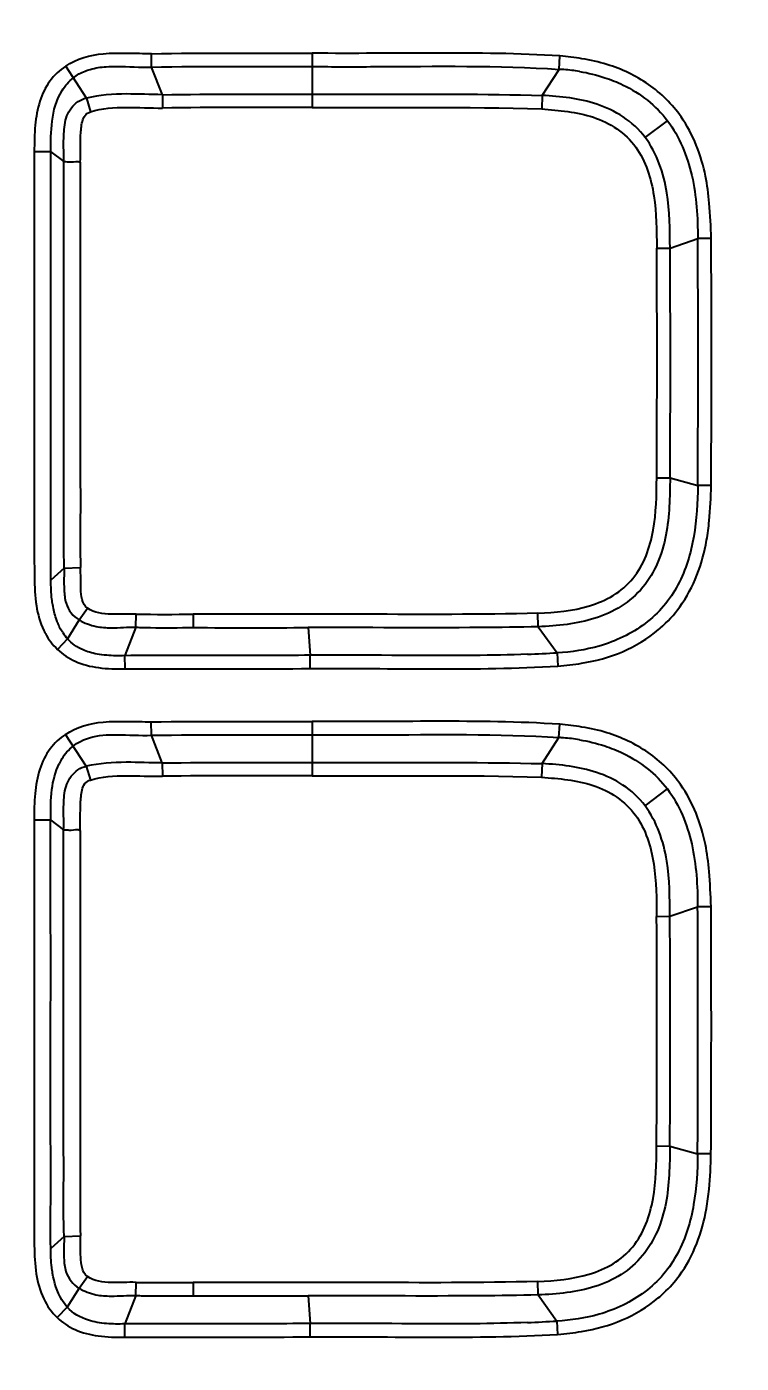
# Model space of a CAD drawing. Header units: millimetres. Extents: x 7426 to 8300, y 123 to 421.
# Drawn here: x 8011.42 to 8014.79, y 330.72 to 337.02 of the extents above; entities that cross this region are included whole.
import ezdxf

# ---------------------------------------------------------------- set-up
doc = ezdxf.new("R2010")
doc.units = ezdxf.units.MM
doc.layers.add('20_ALL_FEATURES', color=7, linetype='Continuous')
doc.layers.add('多重引线', color=7, linetype='Continuous')
doc.styles.add('微软雅黑', font='msyh.ttc')
doc.dimstyles.new('尺寸标注_1_4比例', dxfattribs={"dimtxt": 2.1, "dimasz": 1.7, "dimexe": 0.5, "dimexo": 0.4, "dimgap": 0.5, "dimtad": 1, "dimdec": 1, "dimlfac": 4, "dimdsep": 46, "dimtxsty": '微软雅黑', "dimcen": 0.09, "dimadec": 0, "dimazin": 0, "dimtp": 0.01, "dimtm": 0.01, "dimtfac": 1, "dimtdec": 1, "dimtofl": 0, "dimtmove": 0, "dimatfit": 3, "dimfxl": 1, "dimtolj": 1, "dimarcsym": 0})

# ---------------------------------------------------------------- blocks, each defined once
blk = doc.blocks.new('*D890')
at = {"layer": 'Defpoints', "color": 0}
for p in [(8010.9443, 360.1863), (8006.63, 320.4735), (8032.781, 320.4735)]:
    blk.add_point(p, dxfattribs=at)
at = {"layer": '多重引线', "color": 0, "lineweight": -2}
for p, q in [((8011.3443, 360.1863), (8033.281, 360.1863)), ((8032.781, 358.4863), (8032.781, 322.1735)), ((8007.03, 320.4735), (8033.281, 320.4735))]:
    blk.add_line(p, q, dxfattribs=at)
at = {"layer": '多重引线', "color": 0}
for points in [[(8033.0643, 358.4863), (8032.4976, 358.4863), (8032.781, 360.1863)], [(8032.4976, 322.1735), (8033.0643, 322.1735), (8032.781, 320.4735)]]:
    blk.add_solid(points, dxfattribs=at)
at = {"layer": '多重引线', "color": 0, "insert": (8031.1896, 340.3299), "char_height": 2.1, "attachment_point": 5, "rotation": 90, "style": '微软雅黑'}
blk.add_mtext('\\A1;158.9', dxfattribs=at)

msp = doc.modelspace()

# ---------------------------------------------------------------- linework, layer by layer
at = {"layer": '20_ALL_FEATURES', "color": 7, "linetype": 'Continuous'}
for p, q in [((8012.0108, 336.8252), (8012.0096, 336.8884)), ((8012.7681, 336.8906), (8012.7677, 336.6343)), ((8011.7038, 336.6791), (8011.606, 336.8295)), ((8012.0618, 336.695), (8012.0108, 336.8252)), ((8013.9314, 336.8144), (8013.9352, 336.8776)), ((8013.8515, 336.6917), (8013.9314, 336.8144)), ((8012.0618, 336.695), (8012.0628, 336.6322)), ((8011.7038, 336.6791), (8011.7232, 336.6147)), ((8013.8515, 336.6917), (8013.8494, 336.6278)), ((8014.3371, 336.4931), (8014.4424, 336.5723)), ((8011.5293, 336.4256), (8011.4579, 336.4256)), ((8011.5358, 336.4256), (8011.5293, 336.4256)), ((8011.5358, 336.4256), (8011.5969, 336.3797)), ((8014.4544, 335.9723), (8014.5851, 336.0171)), ((8014.6481, 336.0174), (8014.5851, 336.0171)), ((8014.3916, 335.972), (8014.4544, 335.9723)), ((8014.3915, 334.8902), (8014.4543, 334.8899)), ((8014.4543, 334.8899), (8014.5848, 334.8537)), ((8014.6479, 334.8534), (8014.5848, 334.8537)), ((8011.5991, 334.464), (8011.5361, 334.4068)), ((8011.5991, 334.464), (8011.6759, 334.4664)), ((8011.6701, 334.2197), (8011.709, 334.2752)), ((8011.9368, 334.1856), (8011.9384, 334.2475)), ((8012.2073, 334.2464), (8012.2072, 334.1836)), ((8013.8334, 334.1879), (8013.8315, 334.2518)), ((8011.6701, 334.2197), (8011.6143, 334.1307)), ((8011.9368, 334.1856), (8011.8848, 334.0516)), ((8012.7494, 334.1836), (8012.7581, 334.0535)), ((8013.8334, 334.1879), (8013.9218, 334.0651)), ((8011.6143, 334.1307), (8011.5671, 334.0813)), ((8011.8856, 333.9891), (8011.8848, 334.0516)), ((8012.7586, 333.9904), (8012.7581, 334.0535)), ((8013.9218, 334.0651), (8013.9254, 334.002)), ((8012.0101, 333.6762), (8012.0089, 333.7394)), ((8012.7674, 333.7416), (8012.767, 333.4853)), ((8011.7031, 333.5301), (8011.6052, 333.6805)), ((8012.0611, 333.546), (8012.0101, 333.6762)), ((8013.9306, 333.6654), (8013.9345, 333.7286)), ((8013.8508, 333.5427), (8013.9306, 333.6654)), ((8012.0611, 333.546), (8012.0621, 333.4832)), ((8011.7031, 333.5301), (8011.7225, 333.4656)), ((8013.8508, 333.5427), (8013.8487, 333.4788)), ((8014.3364, 333.3441), (8014.4417, 333.4233)), ((8011.5351, 333.2766), (8011.4572, 333.2766)), ((8011.5351, 333.2766), (8011.5962, 333.2307)), ((8014.4537, 332.8233), (8014.5843, 332.8681)), ((8014.6473, 332.8684), (8014.5843, 332.8681)), ((8014.3908, 332.823), (8014.4536, 332.8233)), ((8014.3908, 331.7412), (8014.4536, 331.7409)), ((8014.4536, 331.7409), (8014.5841, 331.7047)), ((8014.6471, 331.7043), (8014.5841, 331.7047)), ((8011.5984, 331.315), (8011.5354, 331.2578)), ((8011.5984, 331.315), (8011.6752, 331.3173)), ((8011.6694, 331.0707), (8011.7083, 331.1262)), ((8011.9361, 331.0366), (8011.9377, 331.0985)), ((8012.2066, 331.0974), (8012.2065, 331.0346)), ((8013.8326, 331.0389), (8013.8308, 331.1028)), ((8011.6694, 331.0707), (8011.6136, 330.9817)), ((8011.9361, 331.0366), (8011.8841, 330.9025)), ((8012.7487, 331.0346), (8012.7574, 330.9045)), ((8013.8326, 331.0389), (8013.921, 330.9161)), ((8011.6136, 330.9817), (8011.5663, 330.9323)), ((8011.8849, 330.8401), (8011.8841, 330.9025)), ((8012.7579, 330.8414), (8012.7574, 330.9045)), ((8013.921, 330.9161), (8013.9246, 330.8529))]:
    msp.add_line(p, q, dxfattribs=at)
for centre, radius, start, end in [((8013.8908, 335.9567), 0.8587, 85.8203, 87.29212), ((8013.8923, 335.9749), 0.8404, 80.70501, 85.83523), ((7905.7557, 335.4581), 108.8308, 359.681813, 0.294286), ((7907.5007, 335.4542), 107.1489, 359.678732, 0.301188), ((7913.4346, 335.4386), 100.9584, 359.688775, 0.302706), ((7915.1585, 335.4339), 99.2974, 359.686072, 0.310668), ((8012.4745, 461.8109), 127.6276, 269.880017, 270.123433), ((8013.9868, 334.6644), 0.641, 310.19805, 311.09698), ((8011.8091, 334.318), 0.34, 205.77679, 208.39782), ((8011.8009, 334.2958), 0.2491, 213.0387, 221.5007), ((8013.5393, 340.3842), 6.3306, 272.20462, 273.4636), ((8013.8901, 332.8077), 0.8587, 85.8239, 87.29212), ((8013.8916, 332.8261), 0.8402, 80.65546, 85.83919), ((8011.8034, 333.4311), 0.254, 148.02937, 154.06853), ((7905.755, 332.3091), 108.8308, 359.681813, 0.294286), ((7907.5, 332.3051), 107.1489, 359.678732, 0.301188), ((7913.4339, 332.2896), 100.9584, 359.688775, 0.302706), ((7915.1577, 332.2849), 99.2974, 359.686072, 0.310668), ((8012.4738, 458.6619), 127.6276, 269.880017, 270.123433), ((8013.9889, 331.512), 0.6365, 310.09298, 313.2536), ((8013.5386, 337.2339), 6.3293, 272.20704, 273.46368)]:
    msp.add_arc(centre, radius, start, end, dxfattribs=at)
for points, knots in [([(7985.2818, 358.8617), (7987.3311, 358.8617), (7990.4049, 358.8617), (7994.5034, 358.8617), (7997.5773, 358.8617), (8000.6511, 358.8617), (8003.725, 358.8617), (8006.2865, 358.8617), (8008.3359, 358.8617), (8009.8728, 358.8618), (8011.4098, 358.8611), (8012.9461, 358.8568), (8014.2302, 358.8343), (8015.2451, 358.6877), (8015.977, 358.4318), (8016.569, 357.9158), (8016.9147, 357.2177), (8017.0858, 356.4657), (8017.1526, 355.6989), (8017.1711, 354.9311), (8017.1822, 353.9068), (8017.1919, 352.1137), (8017.1883, 349.5521), (8017.1895, 346.4779), (8017.1892, 343.404), (8017.1893, 340.3302), (8017.1892, 337.2563), (8017.1895, 334.1825), (8017.1883, 331.109), (8017.1918, 328.5471), (8017.1823, 326.7538), (8017.171, 325.7289), (8017.1528, 324.9615), (8017.0854, 324.1956), (8016.9157, 323.444), (8016.5692, 322.7465), (8015.9773, 322.227), (8015.2418, 321.9722), (8014.2278, 321.8261), (8012.9449, 321.8036), (8011.4103, 321.7992), (8009.8725, 321.7986), (8008.3359, 321.7987), (8006.2865, 321.7986), (8003.725, 321.7987), (8000.6511, 321.7987), (7997.5773, 321.7987), (7994.5034, 321.7987), (7990.4049, 321.7987), (7987.3311, 321.7987), (7985.2818, 321.7987)], [0, 0, 0, 0, 0.062517, 0.093776, 0.125034, 0.156293, 0.187552, 0.21881, 0.23444, 0.250071, 0.265698, 0.281326, 0.296961, 0.304806, 0.312556, 0.320276, 0.32808, 0.335905, 0.343705, 0.351523, 0.359333, 0.374956, 0.406226, 0.437483, 0.468742, 0.5, 0.531259, 0.562517, 0.593774, 0.625025, 0.640673, 0.648483, 0.656295, 0.664089, 0.671906, 0.679693, 0.687443, 0.695242, 0.703089, 0.718652, 0.73431, 0.749928, 0.765561, 0.781189, 0.812448, 0.843707, 0.874966, 0.906224, 0.937483, 1, 1, 1, 1]), ([(8011.7832, 336.8879), (8011.8208, 336.8915), (8011.8965, 336.8905), (8011.9719, 336.8899), (8012.0096, 336.8884)], [0, 0, 0, 0, 0.500011, 1, 1, 1, 1]), ([(8011.606, 336.8295), (8011.5769, 336.8107), (8011.5254, 336.7616), (8011.4951, 336.6979), (8011.4844, 336.6649)], [0, 0, 0, 0, 0.499823, 1, 1, 1, 1]), ([(8011.6974, 336.8064), (8011.7051, 336.8094), (8011.7374, 336.8203), (8011.7715, 336.8252), (8011.7972, 336.8269)], [0, 0, 0, 0, 0.242486, 1, 1, 1, 1]), ([(8011.7972, 336.8269), (8011.8138, 336.8281), (8011.8851, 336.8291), (8011.9562, 336.8235), (8012.0108, 336.8253)], [0, 0, 0, 0, 0.232943, 1, 1, 1, 1]), ([(8012.7679, 336.8278), (8012.8654, 336.8265), (8013.2532, 336.8269), (8013.6417, 336.8334), (8013.9314, 336.8144)], [0, 0, 0, 0, 0.25158, 1, 1, 1, 1]), ([(8014.5062, 336.5907), (8014.4651, 336.65), (8014.359, 336.7534), (8014.2261, 336.8161), (8014.157, 336.8373)], [0, 0, 0, 0, 0.499662, 1, 1, 1, 1]), ([(8014.1473, 336.7751), (8014.1765, 336.7655), (8014.2882, 336.7208), (8014.3884, 336.6438), (8014.4424, 336.5723)], [0, 0, 0, 0, 0.255571, 1, 1, 1, 1]), ([(8012.0618, 336.695), (8012.0053, 336.6948), (8011.8859, 336.7025), (8011.7654, 336.6928), (8011.7038, 336.6791)], [0, 0, 0, 0, 0.472731, 1, 1, 1, 1]), ([(8012.7679, 336.6971), (8012.8578, 336.6966), (8013.2191, 336.6968), (8013.5804, 336.6991), (8013.8515, 336.6917)], [0, 0, 0, 0, 0.249076, 1, 1, 1, 1]), ([(8011.5969, 336.3797), (8011.5983, 336.3941), (8011.597, 336.4231), (8011.5952, 336.4665), (8011.598, 336.5099), (8011.6001, 336.5531), (8011.6096, 336.5959), (8011.6375, 336.6461), (8011.676, 336.6738), (8011.7038, 336.6791)], [0, 0, 0, 0, 0.125824, 0.251629, 0.377488, 0.503337, 0.628761, 0.753821, 1, 1, 1, 1]), ([(8014.3371, 336.4931), (8014.3086, 336.5311), (8014.2382, 336.596), (8014.0726, 336.6723), (8013.9382, 336.6872), (8013.8515, 336.6917)], [0, 0, 0, 0, 0.263502, 0.518565, 1, 1, 1, 1]), ([(8011.6744, 336.3772), (8011.6757, 336.3985), (8011.6753, 336.4411), (8011.6755, 336.4943), (8011.6784, 336.5369), (8011.6835, 336.5682), (8011.6937, 336.5996), (8011.7133, 336.6114), (8011.7232, 336.6147)], [0, 0, 0, 0, 0.251045, 0.501422, 0.626834, 0.752343, 0.877069, 1, 1, 1, 1]), ([(8013.8494, 336.6278), (8013.9313, 336.6213), (8014.0567, 336.6114), (8014.2073, 336.5396), (8014.3284, 336.4236), (8014.3899, 336.2175), (8014.3914, 336.0543), (8014.3916, 335.972)], [0, 0, 0, 0, 0.250246, 0.37562, 0.500723, 0.74951, 1, 1, 1, 1]), ([(8014.4424, 336.5723), (8014.4992, 336.497), (8014.5739, 336.3106), (8014.585, 336.1163), (8014.5851, 336.0171)], [0, 0, 0, 0, 0.487422, 1, 1, 1, 1]), ([(8014.4544, 335.9723), (8014.4533, 336.0593), (8014.4542, 336.2393), (8014.3929, 336.4184), (8014.3371, 336.4931)], [0, 0, 0, 0, 0.482658, 1, 1, 1, 1]), ([(8011.4579, 336.4256), (8011.4579, 336.2474), (8011.4579, 335.8909), (8011.458, 335.4453), (8011.4579, 335.0888), (8011.4581, 334.8216), (8011.4578, 334.5991), (8011.458, 334.421), (8011.4609, 334.3314), (8011.4678, 334.287)], [0, 0, 0, 0, 0.250009, 0.500018, 0.625019, 0.750011, 0.874759, 0.937013, 1, 1, 1, 1]), ([(8011.536, 334.4068), (8011.5352, 334.4902), (8011.5362, 334.6578), (8011.5355, 334.9938), (8011.536, 335.5834), (8011.5358, 336.0887), (8011.5358, 336.4256)], [0, 0, 0, 0, 0.123912, 0.249035, 0.499343, 1, 1, 1, 1]), ([(8011.5994, 334.464), (8011.5957, 334.5448), (8011.5976, 334.7056), (8011.5963, 335.0255), (8011.597, 335.4238), (8011.5967, 335.9018), (8011.5968, 336.2204), (8011.5968, 336.3797)], [0, 0, 0, 0, 0.126707, 0.251512, 0.501032, 0.750519, 1, 1, 1, 1]), ([(8011.5969, 336.3797), (8011.6022, 336.3796), (8011.6138, 336.3797), (8011.6393, 336.3758), (8011.6614, 336.383), (8011.6744, 336.3772)], [0, 0, 0, 0, 0.204696, 0.44888, 1, 1, 1, 1]), ([(8011.6746, 336.3772), (8011.6746, 336.2181), (8011.6746, 335.8999), (8011.6748, 335.4226), (8011.6742, 335.0247), (8011.6754, 334.706), (8011.6737, 334.5463), (8011.6761, 334.4664)], [0, 0, 0, 0, 0.249791, 0.499573, 0.749397, 0.874386, 1, 1, 1, 1]), ([(8013.8315, 334.2518), (8013.9131, 334.2547), (8014.0371, 334.2665), (8014.1897, 334.3297), (8014.317, 334.4383), (8014.389, 334.6429), (8014.3907, 334.8074), (8014.3915, 334.8902)], [0, 0, 0, 0, 0.248858, 0.373488, 0.497632, 0.747645, 1, 1, 1, 1]), ([(8014.4543, 334.8899), (8014.4531, 334.7996), (8014.4518, 334.6193), (8014.3658, 334.3989), (8014.2277, 334.2783), (8014.0606, 334.2047), (8013.9235, 334.192), (8013.8334, 334.1879)], [0, 0, 0, 0, 0.250563, 0.499238, 0.624488, 0.749781, 1, 1, 1, 1]), ([(8014.5848, 334.8537), (8014.5844, 334.7735), (8014.5758, 334.6128), (8014.5172, 334.4171), (8014.4277, 334.2823), (8014.3095, 334.1721), (8014.1976, 334.1193), (8014.1208, 334.097)], [0, 0, 0, 0, 0.250287, 0.499923, 0.625248, 0.750472, 1, 1, 1, 1]), ([(8011.5991, 334.464), (8011.5994, 334.4481), (8011.5971, 334.4142), (8011.5982, 334.3588), (8011.6038, 334.2859), (8011.6404, 334.2352), (8011.6701, 334.2197)], [0, 0, 0, 0, 0.178999, 0.38157, 0.62332, 1, 1, 1, 1]), ([(8011.709, 334.2752), (8011.6953, 334.2839), (8011.6802, 334.3175), (8011.6757, 334.3826), (8011.677, 334.433), (8011.6759, 334.4664)], [0, 0, 0, 0, 0.24563, 0.496962, 1, 1, 1, 1]), ([(8011.5448, 334.2905), (8011.5433, 334.2997), (8011.5378, 334.3382), (8011.5364, 334.3772), (8011.5361, 334.4068)], [0, 0, 0, 0, 0.239225, 1, 1, 1, 1]), ([(8011.5677, 334.2069), (8011.5651, 334.2134), (8011.555, 334.2406), (8011.5484, 334.2689), (8011.5448, 334.2905)], [0, 0, 0, 0, 0.242009, 1, 1, 1, 1]), ([(8011.9384, 334.2475), (8011.8994, 334.2487), (8011.8234, 334.2427), (8011.7406, 334.2531), (8011.709, 334.2752)], [0, 0, 0, 0, 0.503424, 1, 1, 1, 1]), ([(8013.8315, 334.2519), (8013.5607, 334.244), (8013.0192, 334.2481), (8012.4778, 334.2461), (8012.2073, 334.2464)], [0, 0, 0, 0, 0.500316, 1, 1, 1, 1]), ([(8011.6701, 334.2197), (8011.6943, 334.2054), (8011.7439, 334.1862), (8011.8352, 334.1804), (8011.8978, 334.1865), (8011.9368, 334.1856)], [0, 0, 0, 0, 0.309637, 0.570341, 1, 1, 1, 1]), ([(8011.9368, 334.1856), (8011.9596, 334.1846), (8012.0497, 334.1823), (8012.1398, 334.1837), (8012.2072, 334.1836)], [0, 0, 0, 0, 0.252541, 1, 1, 1, 1]), ([(8013.8334, 334.1879), (8013.7428, 334.1859), (8013.3815, 334.181), (8013.0201, 334.1843), (8012.7494, 334.1836)], [0, 0, 0, 0, 0.250782, 1, 1, 1, 1]), ([(8014.0376, 334.016), (8014.1033, 334.0269), (8014.2337, 334.061), (8014.3495, 334.1318), (8014.4005, 334.1748)], [0, 0, 0, 0, 0.499766, 1, 1, 1, 1]), ([(8011.7178, 334.0676), (8011.7076, 334.0707), (8011.6693, 334.0844), (8011.634, 334.108), (8011.6143, 334.1307)], [0, 0, 0, 0, 0.261263, 1, 1, 1, 1]), ([(8012.7581, 334.0534), (8012.613, 334.0521), (8012.395, 334.0529), (8012.1039, 334.0522), (8011.958, 334.053), (8011.8848, 334.0514)], [0, 0, 0, 0, 0.498758, 0.748613, 1, 1, 1, 1]), ([(8013.7828, 334.0583), (8013.6979, 334.055), (8013.3564, 334.0479), (8013.0147, 334.0557), (8012.7581, 334.0535)], [0, 0, 0, 0, 0.248762, 1, 1, 1, 1]), ([(8011.8856, 333.9891), (8011.9585, 333.9901), (8012.2495, 333.9895), (8012.5405, 333.9889), (8012.7586, 333.9906)], [0, 0, 0, 0, 0.250464, 1, 1, 1, 1]), ([(8011.7825, 333.7389), (8011.8201, 333.7425), (8011.8958, 333.7415), (8011.9712, 333.7408), (8012.0089, 333.7394)], [0, 0, 0, 0, 0.500011, 1, 1, 1, 1]), ([(8011.6411, 333.6253), (8011.6516, 333.6338), (8011.6983, 333.6641), (8011.7548, 333.6751), (8011.7965, 333.6779)], [0, 0, 0, 0, 0.243959, 1, 1, 1, 1]), ([(8011.7965, 333.6779), (8011.8131, 333.6791), (8011.8843, 333.6801), (8011.9555, 333.6745), (8012.0101, 333.6762)], [0, 0, 0, 0, 0.232943, 1, 1, 1, 1]), ([(8012.7671, 333.6788), (8012.8647, 333.6775), (8013.2525, 333.6779), (8013.641, 333.6844), (8013.9306, 333.6654)], [0, 0, 0, 0, 0.25158, 1, 1, 1, 1]), ([(8014.5041, 333.4437), (8014.463, 333.5025), (8014.3572, 333.6049), (8014.225, 333.6672), (8014.1563, 333.6883)], [0, 0, 0, 0, 0.499673, 1, 1, 1, 1]), ([(8014.1465, 333.6261), (8014.1757, 333.6165), (8014.2874, 333.5718), (8014.3877, 333.4948), (8014.4417, 333.4233)], [0, 0, 0, 0, 0.255571, 1, 1, 1, 1]), ([(8012.0611, 333.546), (8012.0045, 333.5458), (8011.8852, 333.5535), (8011.7647, 333.5438), (8011.7031, 333.5301)], [0, 0, 0, 0, 0.472731, 1, 1, 1, 1]), ([(8012.7671, 333.5481), (8012.8571, 333.5476), (8013.2183, 333.5478), (8013.5797, 333.5501), (8013.8508, 333.5427)], [0, 0, 0, 0, 0.249076, 1, 1, 1, 1]), ([(8011.5962, 333.2307), (8011.598, 333.2595), (8011.5946, 333.303), (8011.597, 333.3608), (8011.5998, 333.4182), (8011.6238, 333.4881), (8011.6752, 333.5254), (8011.7031, 333.5301)], [0, 0, 0, 0, 0.252118, 0.378126, 0.50424, 0.753144, 1, 1, 1, 1]), ([(8014.3364, 333.3441), (8014.3079, 333.3821), (8014.2375, 333.447), (8014.0719, 333.5233), (8013.9375, 333.5382), (8013.8508, 333.5427)], [0, 0, 0, 0, 0.263502, 0.518565, 1, 1, 1, 1]), ([(8011.6737, 333.2283), (8011.6759, 333.2708), (8011.6733, 333.324), (8011.6776, 333.3879), (8011.6828, 333.4191), (8011.6929, 333.4506), (8011.7125, 333.4624), (8011.7225, 333.4656)], [0, 0, 0, 0, 0.501244, 0.626556, 0.751812, 0.876835, 1, 1, 1, 1]), ([(8013.8487, 333.4788), (8013.9306, 333.4722), (8014.056, 333.4624), (8014.2066, 333.3906), (8014.3276, 333.2746), (8014.3892, 333.0685), (8014.3907, 332.9053), (8014.3908, 332.823)], [0, 0, 0, 0, 0.250246, 0.37562, 0.500723, 0.74951, 1, 1, 1, 1]), ([(8014.4417, 333.4233), (8014.4985, 333.3479), (8014.5732, 333.1616), (8014.5842, 332.9673), (8014.5844, 332.8681)], [0, 0, 0, 0, 0.487422, 1, 1, 1, 1]), ([(8014.4536, 332.8233), (8014.4526, 332.9103), (8014.4535, 333.0903), (8014.3922, 333.2694), (8014.3364, 333.3441)], [0, 0, 0, 0, 0.482658, 1, 1, 1, 1]), ([(8011.4572, 333.2766), (8011.4572, 333.0984), (8011.4572, 332.7419), (8011.4573, 332.2962), (8011.4572, 331.9397), (8011.4573, 331.6726), (8011.4571, 331.4501), (8011.4573, 331.272), (8011.4602, 331.1824), (8011.4671, 331.138)], [0, 0, 0, 0, 0.250009, 0.500018, 0.625019, 0.750011, 0.874759, 0.937013, 1, 1, 1, 1]), ([(8011.5353, 331.2578), (8011.5345, 331.3412), (8011.5355, 331.5088), (8011.5348, 331.8448), (8011.5352, 332.4344), (8011.535, 332.9397), (8011.535, 333.2766)], [0, 0, 0, 0, 0.123912, 0.249035, 0.499343, 1, 1, 1, 1]), ([(8011.5986, 331.315), (8011.595, 331.3958), (8011.5969, 331.5565), (8011.5956, 331.8764), (8011.5963, 332.2748), (8011.596, 332.7528), (8011.5961, 333.0714), (8011.5961, 333.2307)], [0, 0, 0, 0, 0.126707, 0.251512, 0.501032, 0.750519, 1, 1, 1, 1]), ([(8011.5962, 333.2307), (8011.6015, 333.2308), (8011.6132, 333.231), (8011.6385, 333.2269), (8011.6617, 333.236), (8011.6737, 333.2283)], [0, 0, 0, 0, 0.206057, 0.451387, 1, 1, 1, 1]), ([(8011.6739, 333.2283), (8011.6739, 333.0692), (8011.6738, 332.751), (8011.6741, 332.2736), (8011.6735, 331.8758), (8011.6746, 331.557), (8011.673, 331.3973), (8011.6754, 331.3173)], [0, 0, 0, 0, 0.249791, 0.499572, 0.749397, 0.874386, 1, 1, 1, 1]), ([(8013.8308, 331.1028), (8013.9124, 331.1057), (8014.0364, 331.1175), (8014.1889, 331.1807), (8014.3163, 331.2893), (8014.3882, 331.4939), (8014.39, 331.6584), (8014.3908, 331.7412)], [0, 0, 0, 0, 0.248858, 0.373488, 0.497632, 0.747645, 1, 1, 1, 1]), ([(8014.4536, 331.7409), (8014.4524, 331.6506), (8014.4511, 331.4702), (8014.3651, 331.2499), (8014.227, 331.1293), (8014.0599, 331.0556), (8013.9227, 331.043), (8013.8326, 331.0389)], [0, 0, 0, 0, 0.250563, 0.499238, 0.624488, 0.749781, 1, 1, 1, 1]), ([(8014.5841, 331.7047), (8014.5837, 331.6244), (8014.5751, 331.4638), (8014.5165, 331.2681), (8014.4269, 331.1333), (8014.3088, 331.0231), (8014.1969, 330.9703), (8014.1201, 330.948)], [0, 0, 0, 0, 0.250287, 0.499923, 0.625248, 0.750472, 1, 1, 1, 1]), ([(8011.5984, 331.315), (8011.5987, 331.2991), (8011.5964, 331.2652), (8011.5974, 331.2098), (8011.6031, 331.1369), (8011.6397, 331.0862), (8011.6694, 331.0707)], [0, 0, 0, 0, 0.178999, 0.38157, 0.62332, 1, 1, 1, 1]), ([(8011.7083, 331.1262), (8011.6945, 331.1349), (8011.6795, 331.1685), (8011.6749, 331.2336), (8011.6763, 331.284), (8011.6752, 331.3173)], [0, 0, 0, 0, 0.24563, 0.496962, 1, 1, 1, 1]), ([(8011.5441, 331.1415), (8011.5425, 331.1507), (8011.5371, 331.1892), (8011.5357, 331.2282), (8011.5354, 331.2578)], [0, 0, 0, 0, 0.239225, 1, 1, 1, 1]), ([(8011.6136, 330.9817), (8011.6041, 330.9924), (8011.5691, 331.0397), (8011.5514, 331.0978), (8011.5441, 331.1415)], [0, 0, 0, 0, 0.243454, 1, 1, 1, 1]), ([(8011.9377, 331.0985), (8011.8986, 331.0996), (8011.8227, 331.0937), (8011.7399, 331.104), (8011.7083, 331.1262)], [0, 0, 0, 0, 0.503424, 1, 1, 1, 1]), ([(8013.8308, 331.1029), (8013.56, 331.095), (8013.0185, 331.099), (8012.4771, 331.0971), (8012.2066, 331.0974)], [0, 0, 0, 0, 0.500316, 1, 1, 1, 1]), ([(8011.6694, 331.0707), (8011.6936, 331.0563), (8011.7431, 331.0372), (8011.8344, 331.0314), (8011.8971, 331.0375), (8011.9361, 331.0366)], [0, 0, 0, 0, 0.309637, 0.570341, 1, 1, 1, 1]), ([(8011.9361, 331.0366), (8011.9588, 331.0356), (8012.049, 331.0333), (8012.1391, 331.0347), (8012.2065, 331.0346)], [0, 0, 0, 0, 0.252541, 1, 1, 1, 1]), ([(8013.8326, 331.0389), (8013.742, 331.0368), (8013.3807, 331.032), (8013.0194, 331.0353), (8012.7487, 331.0346)], [0, 0, 0, 0, 0.250782, 1, 1, 1, 1]), ([(8014.0376, 330.8671), (8014.103, 330.878), (8014.2327, 330.912), (8014.3481, 330.9823), (8014.3989, 331.0251)], [0, 0, 0, 0, 0.499762, 1, 1, 1, 1]), ([(8011.754, 330.9098), (8011.7401, 330.9123), (8011.6886, 330.9245), (8011.6391, 330.9523), (8011.6136, 330.9817)], [0, 0, 0, 0, 0.266253, 1, 1, 1, 1]), ([(8012.7574, 330.9044), (8012.6122, 330.9031), (8012.3943, 330.9039), (8012.1032, 330.9031), (8011.9573, 330.904), (8011.8841, 330.9024)], [0, 0, 0, 0, 0.498758, 0.748613, 1, 1, 1, 1]), ([(8013.7824, 330.9093), (8013.6975, 330.906), (8013.3558, 330.8989), (8013.0141, 330.9067), (8012.7574, 330.9045)], [0, 0, 0, 0, 0.248762, 1, 1, 1, 1]), ([(8011.8849, 330.8401), (8011.9578, 330.8411), (8012.2488, 330.8405), (8012.5398, 330.8399), (8012.7579, 330.8416)], [0, 0, 0, 0, 0.250464, 1, 1, 1, 1])]:
    msp.add_open_spline(points, degree=3, knots=knots, dxfattribs=at)
for points in [[(8011.606, 336.8295), (8011.6577, 336.8641), (8011.7213, 336.882), (8011.7832, 336.8879)], [(8012.0096, 336.8882), (8012.2624, 336.893), (8012.5153, 336.89), (8012.7681, 336.8908)], [(8013.9352, 336.8776), (8013.5469, 336.9015), (8013.1572, 336.886), (8012.7681, 336.8906)], [(8012.0108, 336.8252), (8012.2631, 336.83), (8012.5155, 336.8269), (8012.7679, 336.8278)], [(8014.0391, 336.8644), (8014.0046, 336.8701), (8013.97, 336.8743), (8013.9352, 336.8776)], [(8014.157, 336.8373), (8014.1184, 336.8491), (8014.0789, 336.8578), (8014.0391, 336.8644)], [(8011.5887, 336.7146), (8011.6028, 336.7372), (8011.621, 336.7577), (8011.6419, 336.7743)], [(8011.6419, 336.7743), (8011.6585, 336.7878), (8011.6775, 336.7985), (8011.6974, 336.8064)], [(8014.0281, 336.8043), (8014.0684, 336.7977), (8014.1084, 336.788), (8014.1473, 336.7751)], [(8011.5418, 336.5695), (8011.5482, 336.6199), (8011.5617, 336.6715), (8011.5887, 336.7146)], [(8012.0618, 336.695), (8012.2971, 336.6986), (8012.5325, 336.6965), (8012.7679, 336.6971)], [(8011.4844, 336.6649), (8011.4724, 336.628), (8011.4658, 336.5892), (8011.4623, 336.5506)], [(8011.7232, 336.6147), (8011.8318, 336.6472), (8011.9495, 336.6303), (8012.0628, 336.6322)], [(8012.7677, 336.6343), (8012.5327, 336.6336), (8012.2977, 336.6359), (8012.0628, 336.6322)], [(8012.7677, 336.6343), (8013.1283, 336.6318), (8013.489, 336.6399), (8013.8494, 336.6278)], [(8011.5358, 336.4257), (8011.5358, 336.4736), (8011.5357, 336.5219), (8011.5418, 336.5695)], [(8014.6216, 336.3107), (8014.6016, 336.4097), (8014.5638, 336.5078), (8014.5062, 336.5907)], [(8011.4623, 336.5506), (8011.4585, 336.5091), (8011.4581, 336.4673), (8011.4579, 336.4256)], [(8014.6393, 336.1841), (8014.6355, 336.2265), (8014.63, 336.2689), (8014.6216, 336.3107)], [(8014.6481, 336.0174), (8014.6462, 336.073), (8014.6442, 336.1287), (8014.6393, 336.1841)], [(8014.639, 334.6866), (8014.6443, 334.742), (8014.6464, 334.7977), (8014.6479, 334.8534)], [(8014.6267, 334.595), (8014.6321, 334.6253), (8014.636, 334.656), (8014.639, 334.6866)], [(8014.5, 334.2813), (8014.5664, 334.3724), (8014.607, 334.484), (8014.6267, 334.595)], [(8011.4678, 334.287), (8011.4741, 334.2468), (8011.4852, 334.2067), (8011.5029, 334.1701)], [(8011.9384, 334.2475), (8012.028, 334.2452), (8012.1177, 334.2465), (8012.2073, 334.2464)], [(8014.4081, 334.1814), (8014.4422, 334.2111), (8014.4734, 334.2447), (8014.5, 334.2813)], [(8011.5921, 334.16), (8011.5824, 334.1748), (8011.5743, 334.1906), (8011.5677, 334.2069)], [(8011.51, 334.1563), (8011.5249, 334.1286), (8011.5442, 334.1028), (8011.5671, 334.0813)], [(8011.5671, 334.0813), (8011.5911, 334.0578), (8011.6202, 334.039), (8011.6508, 334.0253)], [(8011.7548, 334.0588), (8011.7423, 334.061), (8011.7299, 334.0639), (8011.7178, 334.0676)], [(8011.799, 334.0531), (8011.7842, 334.0543), (8011.7694, 334.0561), (8011.7548, 334.0588)], [(8011.8848, 334.0516), (8011.8562, 334.0507), (8011.8275, 334.0508), (8011.799, 334.0531)], [(8014.1208, 334.097), (8014.0563, 334.0783), (8013.9889, 334.0682), (8013.9218, 334.0651)], [(8011.6508, 334.0253), (8011.6853, 334.0098), (8011.7226, 334.0002), (8011.7601, 333.995)], [(8011.7601, 333.995), (8011.8016, 333.9893), (8011.8437, 333.9887), (8011.8856, 333.9891)], [(8012.7586, 333.9906), (8013.1475, 333.9935), (8013.5371, 333.9798), (8013.9254, 334.002)], [(8013.9254, 334.002), (8013.9629, 334.0054), (8014.0004, 334.0098), (8014.0376, 334.016)], [(8011.6052, 333.6805), (8011.657, 333.7151), (8011.7206, 333.733), (8011.7825, 333.7389)], [(8012.0089, 333.7392), (8012.2617, 333.7439), (8012.5146, 333.7409), (8012.7674, 333.7418)], [(8013.9345, 333.7286), (8013.5462, 333.7525), (8013.1564, 333.737), (8012.7674, 333.7416)], [(8011.6052, 333.6805), (8011.5773, 333.6624), (8011.5524, 333.6389), (8011.5324, 333.6123)], [(8012.0101, 333.6762), (8012.2624, 333.681), (8012.5148, 333.6779), (8012.7671, 333.6788)], [(8014.039, 333.7153), (8014.0044, 333.7211), (8013.9695, 333.7253), (8013.9345, 333.7286)], [(8014.1563, 333.6883), (8014.1179, 333.7001), (8014.0786, 333.7087), (8014.039, 333.7153)], [(8011.5324, 333.6123), (8011.5108, 333.5835), (8011.4948, 333.5502), (8011.4837, 333.5159)], [(8011.588, 333.5656), (8011.6021, 333.5882), (8011.6203, 333.6087), (8011.6411, 333.6253)], [(8014.0281, 333.6551), (8014.0682, 333.6485), (8014.1079, 333.6389), (8014.1465, 333.6261)], [(8012.0611, 333.546), (8012.2964, 333.5496), (8012.5318, 333.5475), (8012.7671, 333.5481)], [(8011.4837, 333.5159), (8011.4717, 333.479), (8011.4651, 333.4402), (8011.4616, 333.4016)], [(8011.5411, 333.4205), (8011.5464, 333.4623), (8011.5565, 333.5044), (8011.575, 333.5422)], [(8011.7225, 333.4656), (8011.831, 333.4982), (8011.9487, 333.4813), (8012.0621, 333.4832)], [(8012.767, 333.4853), (8012.532, 333.4846), (8012.297, 333.4868), (8012.0621, 333.4832)], [(8012.767, 333.4853), (8013.1276, 333.4827), (8013.4883, 333.4909), (8013.8487, 333.4788)], [(8011.5351, 333.2766), (8011.5351, 333.3246), (8011.535, 333.3729), (8011.5411, 333.4205)], [(8014.6209, 333.1617), (8014.6007, 333.2614), (8014.5625, 333.3604), (8014.5041, 333.4437)], [(8011.4616, 333.4016), (8011.4578, 333.3601), (8011.4573, 333.3183), (8011.4572, 333.2766)], [(8014.6386, 333.035), (8014.6348, 333.0775), (8014.6293, 333.1199), (8014.6209, 333.1617)], [(8014.6473, 332.8684), (8014.6454, 332.924), (8014.6434, 332.9796), (8014.6386, 333.035)], [(8014.6383, 331.5377), (8014.6436, 331.5931), (8014.6457, 331.6487), (8014.6472, 331.7043)], [(8014.626, 331.446), (8014.6314, 331.4763), (8014.6353, 331.507), (8014.6383, 331.5377)], [(8014.4982, 331.1308), (8014.5653, 331.2222), (8014.6061, 331.3344), (8014.626, 331.446)], [(8011.4671, 331.138), (8011.4734, 331.0978), (8011.4845, 331.0577), (8011.5022, 331.0211)], [(8011.9377, 331.0985), (8012.0273, 331.0961), (8012.1169, 331.0975), (8012.2066, 331.0974)], [(8014.4251, 331.0484), (8014.4519, 331.0736), (8014.4765, 331.1012), (8014.4982, 331.1308)], [(8011.5022, 331.0211), (8011.5181, 330.9882), (8011.5397, 330.9573), (8011.5663, 330.9323)], [(8011.5663, 330.9323), (8011.5904, 330.9088), (8011.6194, 330.89), (8011.6501, 330.8763)], [(8011.7983, 330.9041), (8011.7834, 330.9053), (8011.7686, 330.9071), (8011.754, 330.9098)], [(8011.8841, 330.9025), (8011.8555, 330.9017), (8011.8268, 330.9018), (8011.7983, 330.9041)], [(8014.1201, 330.948), (8014.0555, 330.9293), (8013.9882, 330.9192), (8013.921, 330.9161)], [(8011.6501, 330.8763), (8011.6845, 330.8608), (8011.7219, 330.8512), (8011.7593, 330.846)], [(8011.7593, 330.846), (8011.8009, 330.8403), (8011.843, 330.8397), (8011.8849, 330.8401)], [(8012.7579, 330.8416), (8013.1468, 330.8444), (8013.5363, 330.8308), (8013.9246, 330.853)], [(8013.9246, 330.8529), (8013.9624, 330.8564), (8014.0002, 330.8608), (8014.0376, 330.8671)]]:
    msp.add_open_spline(points, degree=3, dxfattribs=at)

# ---------------------------------------------------------------- dimensions: what is measured, and where the dimension line sits
at = {"layer": '多重引线', "color": 3}
dim = msp.add_linear_dim(base=(8032.781, 320.4735), p1=(8010.9443, 360.1863), p2=(8006.63, 320.4735), angle=90, dimstyle='尺寸标注_1_4比例', dxfattribs=at)
dim.commit()
dim.dimension.update_dxf_attribs({"geometry": '*D890', "text_midpoint": (8031.1896, 340.3299)})

doc.saveas('drawing.dxf')
